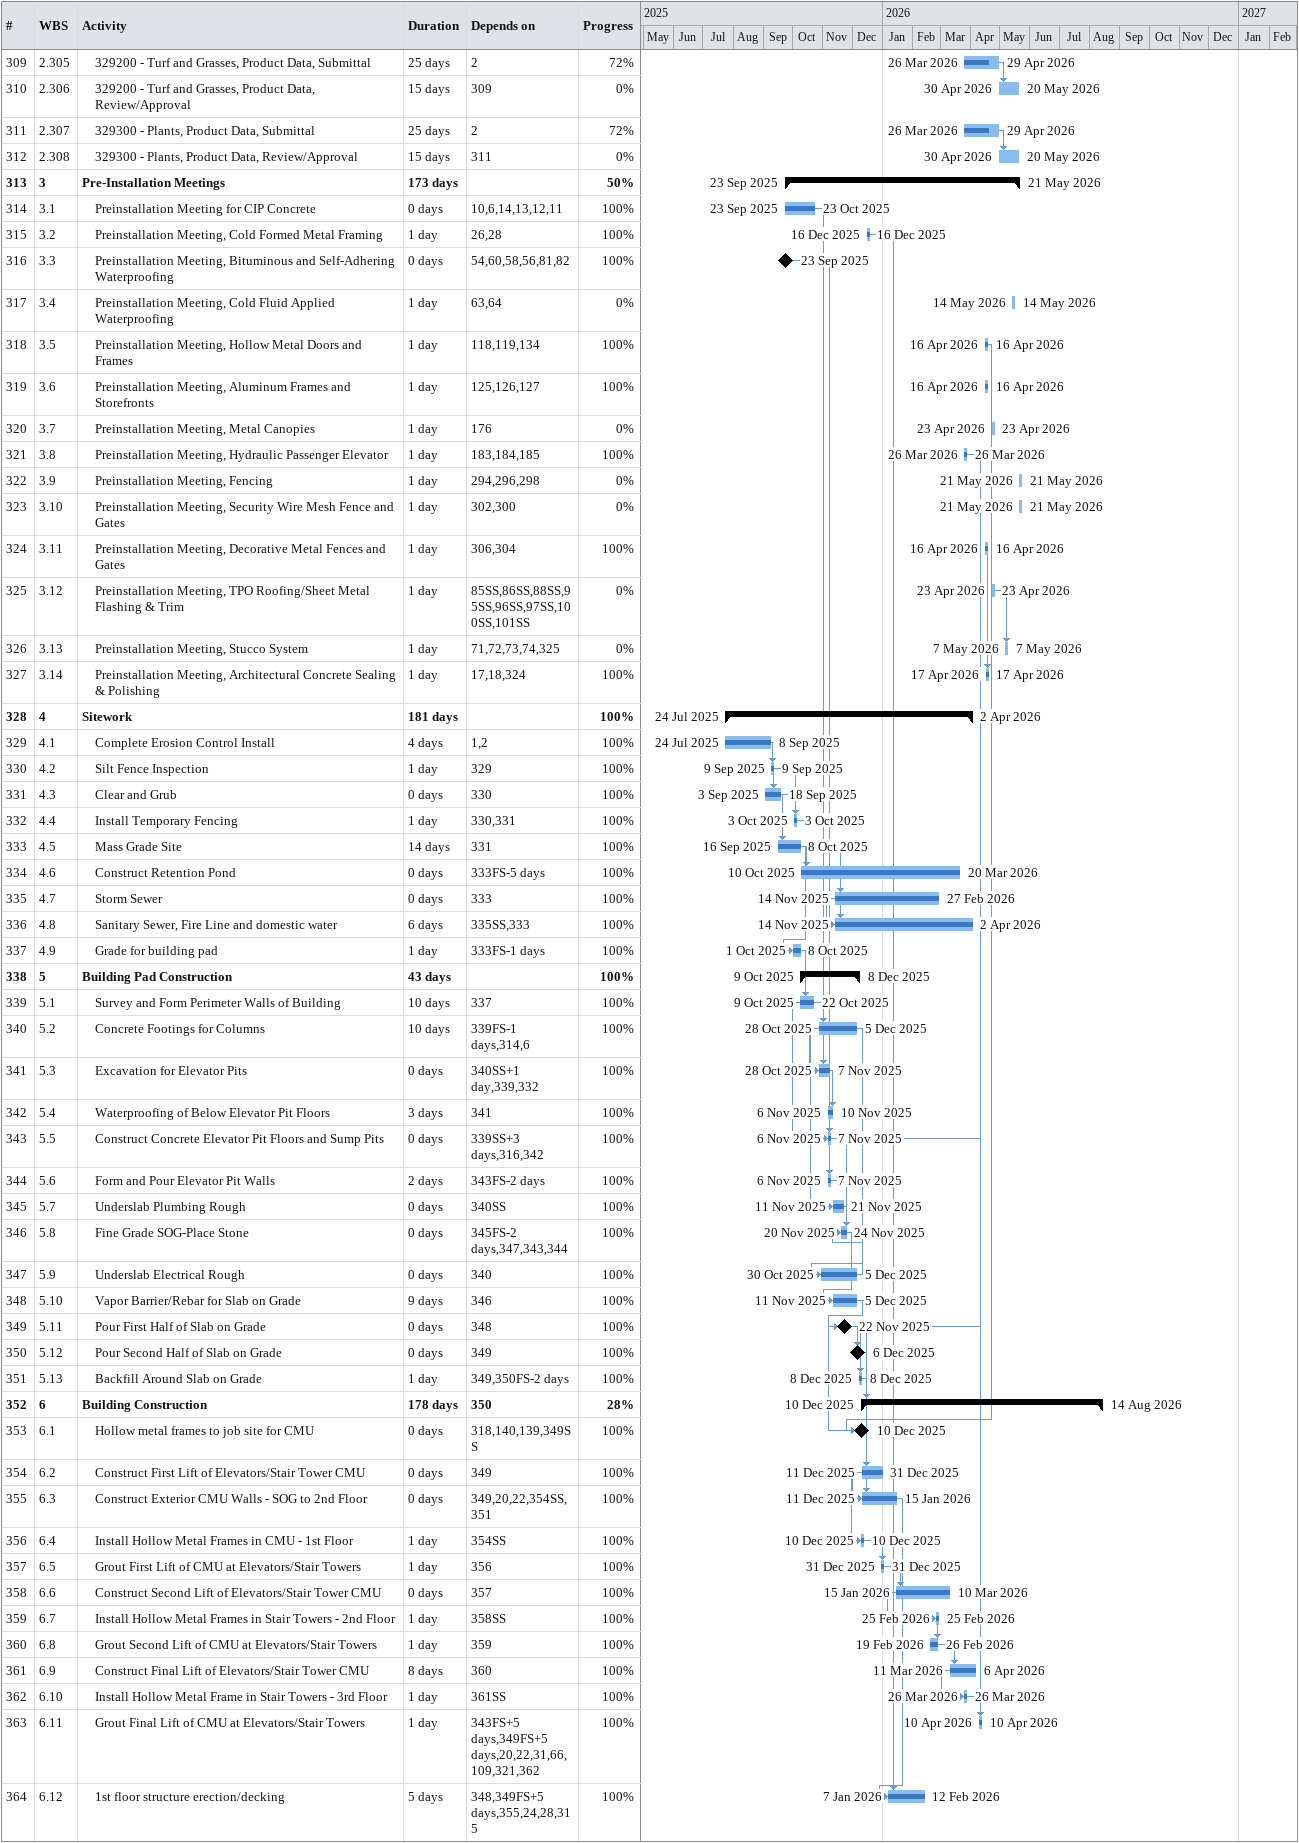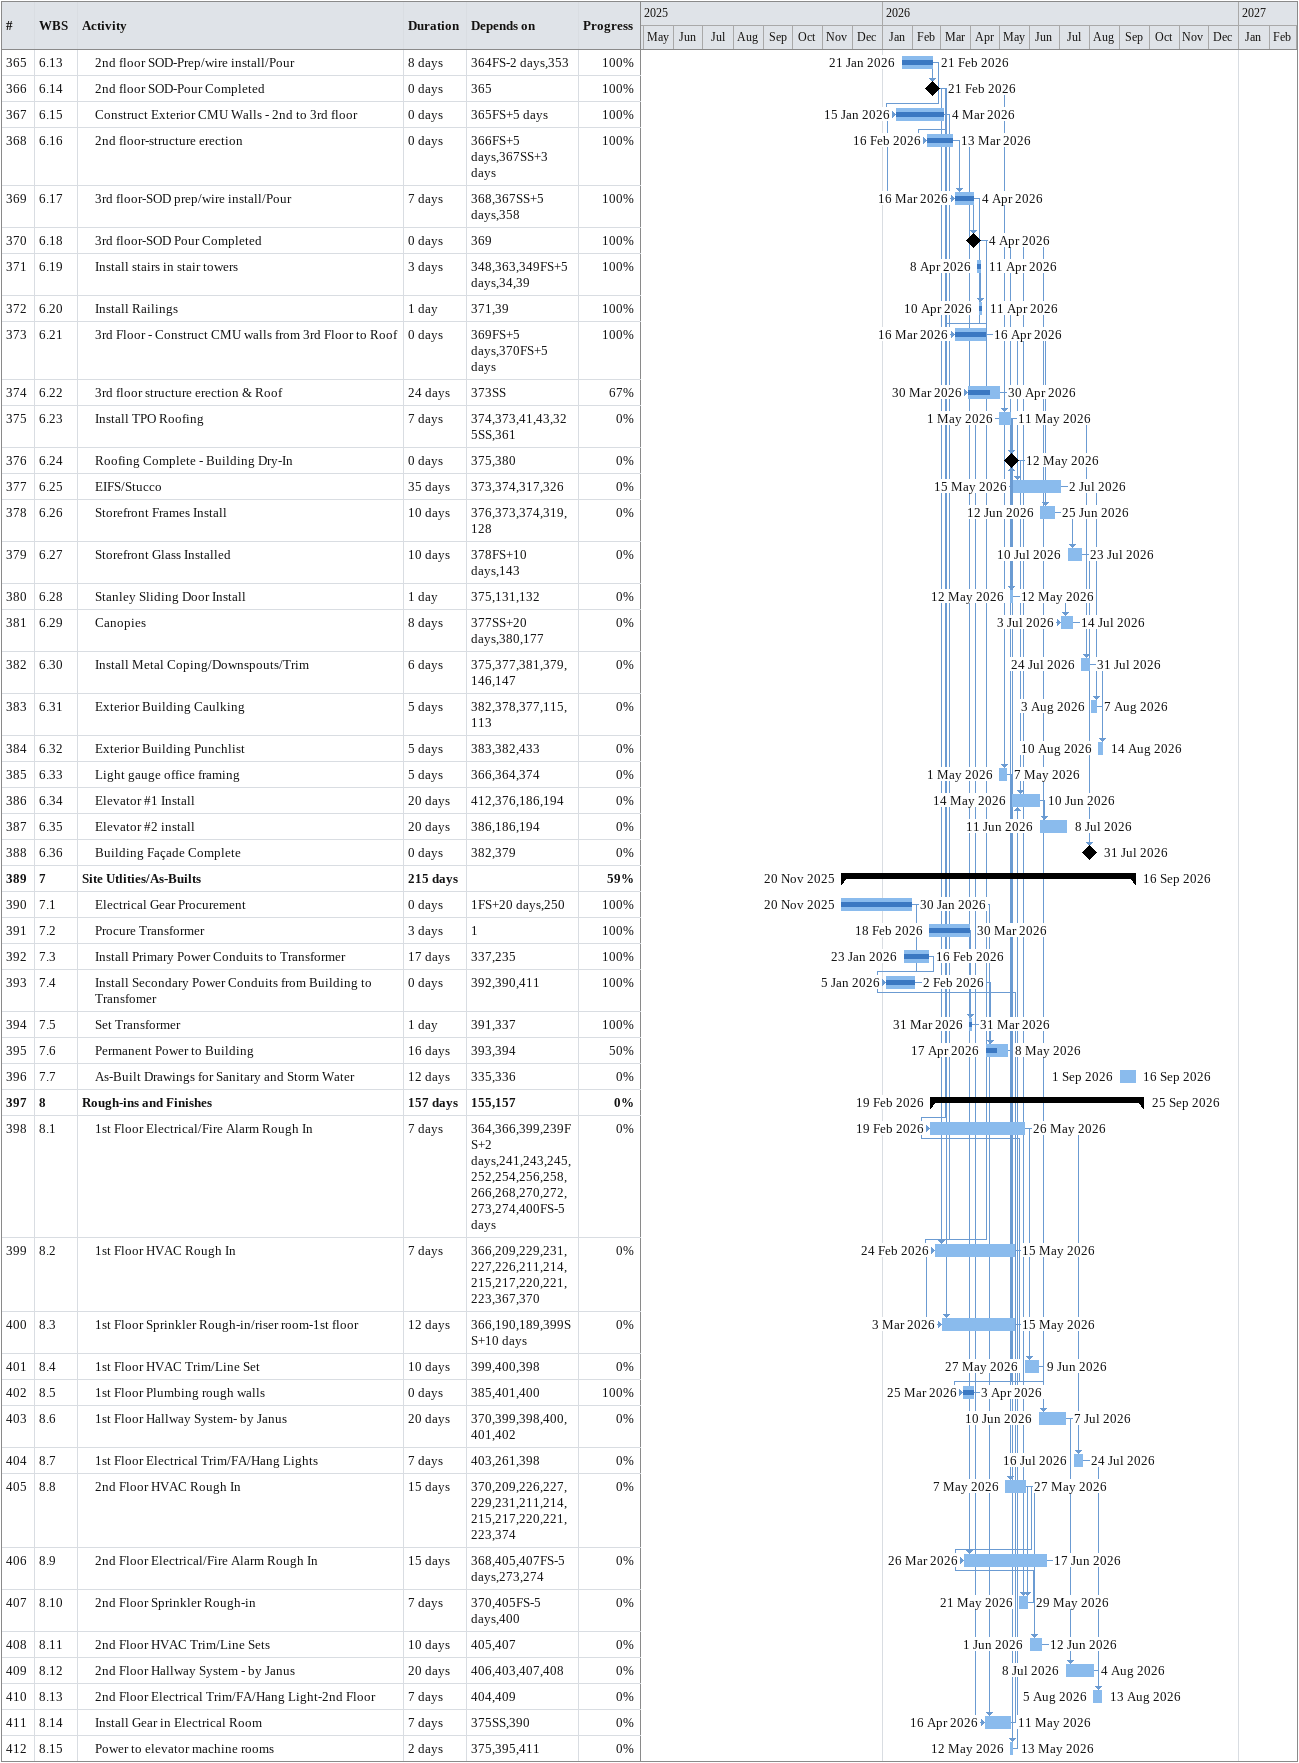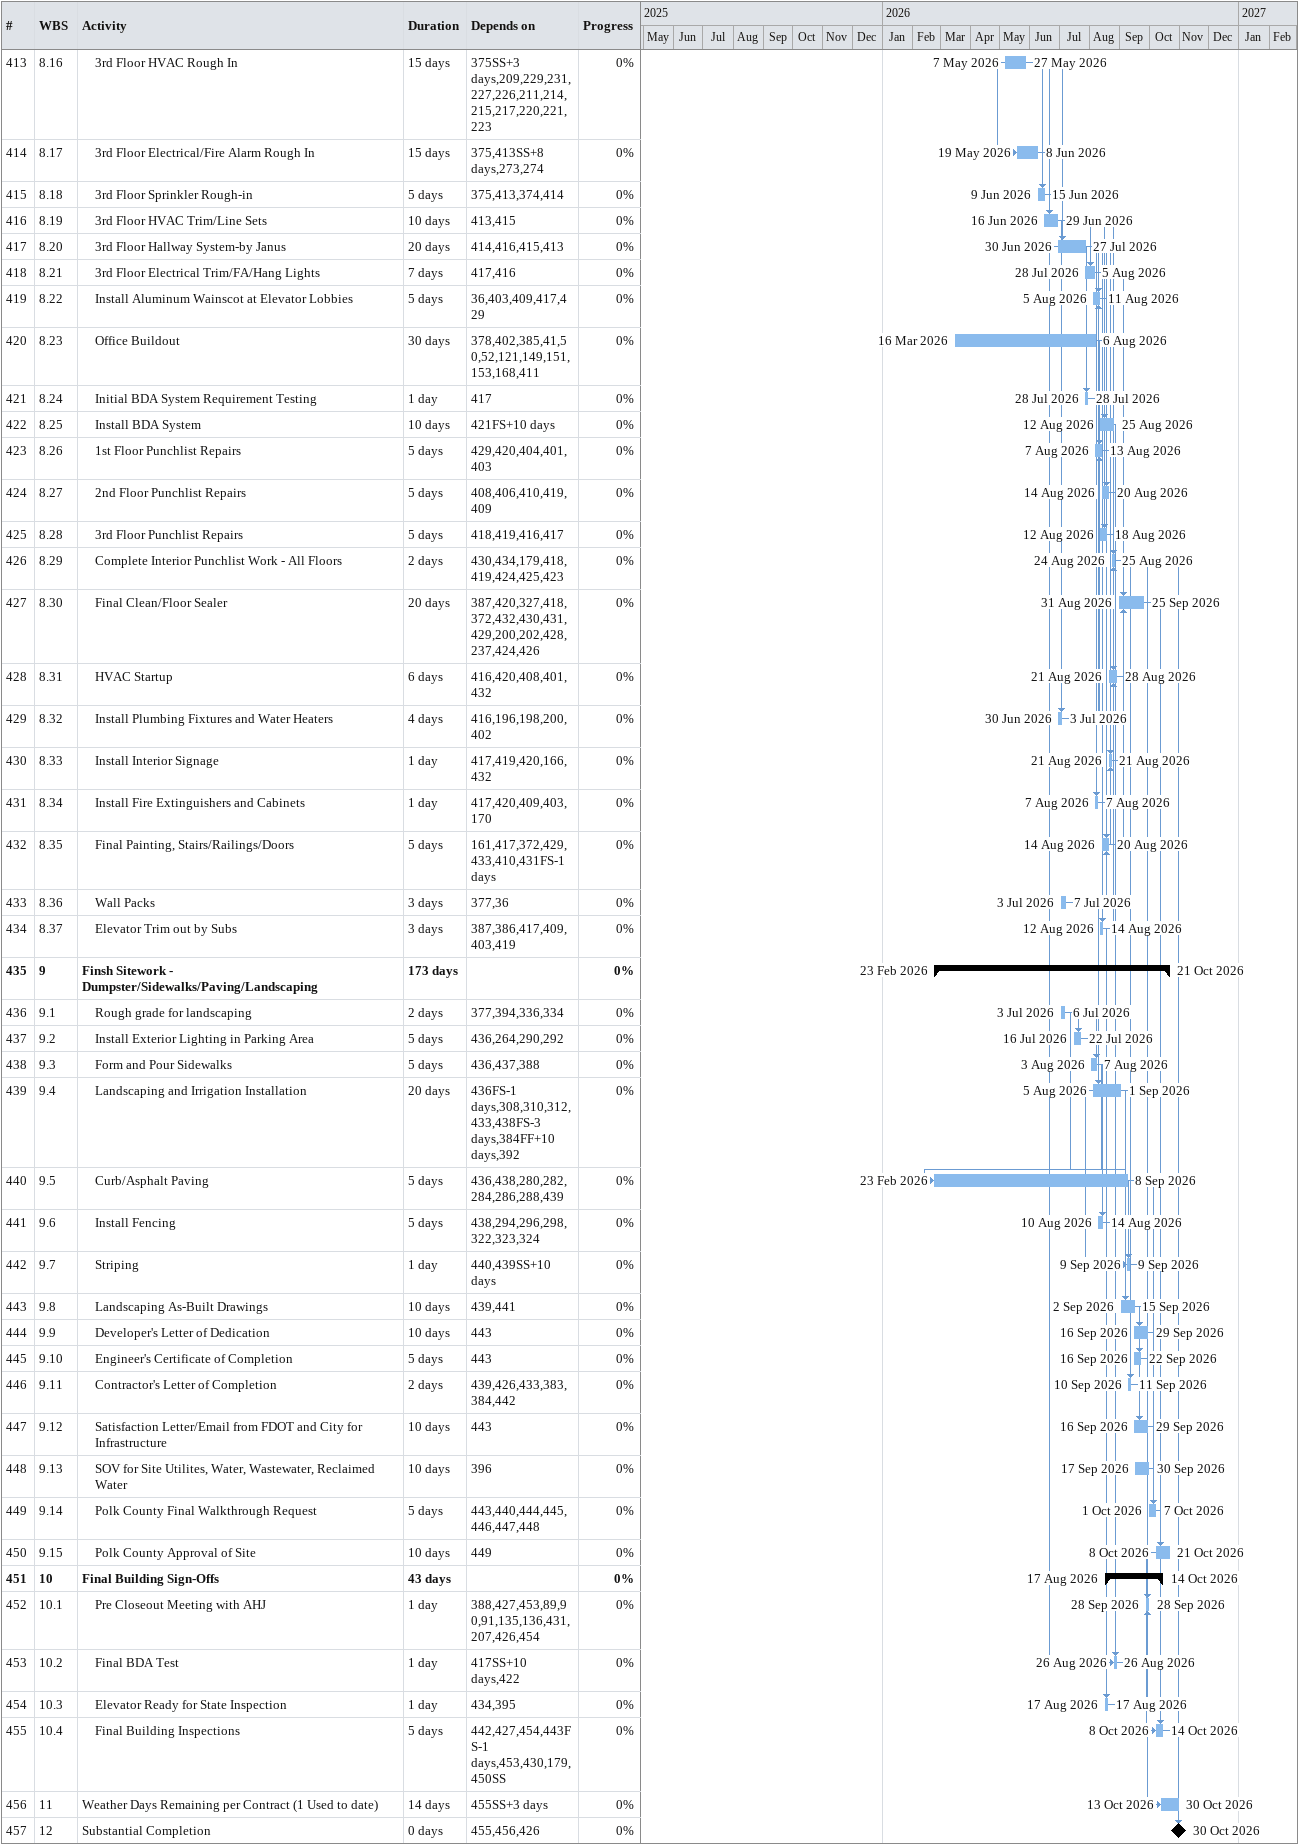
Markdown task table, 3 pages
| ID | WBS | Task | Duration | Start | Finish | Predecessors | % complete |
|---|---|---|---|---|---|---|---|
| 309 | 2.305 | 329200 - Turf and Grasses, Product Data, Submittal | 25d | 2026-03-26 | 2026-04-29 | 2 | 72 |
| 310 | 2.306 | 329200 - Turf and Grasses, Product Data, Review/Approval | 15d | 2026-04-30 | 2026-05-20 | 309 | 0 |
| 311 | 2.307 | 329300 - Plants, Product Data, Submittal | 25d | 2026-03-26 | 2026-04-29 | 2 | 72 |
| 312 | 2.308 | 329300 - Plants, Product Data, Review/Approval | 15d | 2026-04-30 | 2026-05-20 | 311 | 0 |
| 313 | 3 | **Pre-Installation Meetings** | 173d | 2025-09-23 | 2026-05-21 |  | 50 |
| 314 | 3.1 | Preinstallation Meeting for CIP Concrete | 0d | 2025-09-23 | 2025-10-23 | 10, 6, 14, 13, 12, 11 | 100 |
| 315 | 3.2 | Preinstallation Meeting, Cold Formed Metal Framing | 1d | 2025-12-16 | 2025-12-16 | 26, 28 | 100 |
| 316 | 3.3 | Preinstallation Meeting, Bituminous and Self-Adhering Waterproofing | 0d | 2025-09-23 | 2025-09-23 | 54, 60, 58, 56, 81, 82 | 100 |
| 317 | 3.4 | Preinstallation Meeting, Cold Fluid Applied Waterproofing | 1d | 2026-05-14 | 2026-05-14 | 63, 64 | 0 |
| 318 | 3.5 | Preinstallation Meeting, Hollow Metal Doors and Frames | 1d | 2026-04-16 | 2026-04-16 | 118, 119, 134 | 100 |
| 319 | 3.6 | Preinstallation Meeting, Aluminum Frames and Storefronts | 1d | 2026-04-16 | 2026-04-16 | 125, 126, 127 | 100 |
| 320 | 3.7 | Preinstallation Meeting, Metal Canopies | 1d | 2026-04-23 | 2026-04-23 | 176 | 0 |
| 321 | 3.8 | Preinstallation Meeting, Hydraulic Passenger Elevator | 1d | 2026-03-26 | 2026-03-26 | 183, 184, 185 | 100 |
| 322 | 3.9 | Preinstallation Meeting, Fencing | 1d | 2026-05-21 | 2026-05-21 | 294, 296, 298 | 0 |
| 323 | 3.10 | Preinstallation Meeting, Security Wire Mesh Fence and Gates | 1d | 2026-05-21 | 2026-05-21 | 302, 300 | 0 |
| 324 | 3.11 | Preinstallation Meeting, Decorative Metal Fences and Gates | 1d | 2026-04-16 | 2026-04-16 | 306, 304 | 100 |
| 325 | 3.12 | Preinstallation Meeting, TPO Roofing/Sheet Metal Flashing & Trim | 1d | 2026-04-23 | 2026-04-23 | 85SS, 86SS, 88SS, 95SS, 96SS, 97SS, 100SS, 101SS | 0 |
| 326 | 3.13 | Preinstallation Meeting, Stucco System | 1d | 2026-05-07 | 2026-05-07 | 71, 72, 73, 74, 325 | 0 |
| 327 | 3.14 | Preinstallation Meeting, Architectural Concrete Sealing & Polishing | 1d | 2026-04-17 | 2026-04-17 | 17, 18, 324 | 100 |
| 328 | 4 | **Sitework** | 181d | 2025-07-24 | 2026-04-02 |  | 100 |
| 329 | 4.1 | Complete Erosion Control Install | 4d | 2025-07-24 | 2025-09-08 | 1, 2 | 100 |
| 330 | 4.2 | Silt Fence Inspection | 1d | 2025-09-09 | 2025-09-09 | 329 | 100 |
| 331 | 4.3 | Clear and Grub | 0d | 2025-09-03 | 2025-09-18 | 330 | 100 |
| 332 | 4.4 | Install Temporary Fencing | 1d | 2025-10-03 | 2025-10-03 | 330, 331 | 100 |
| 333 | 4.5 | Mass Grade Site | 14d | 2025-09-16 | 2025-10-08 | 331 | 100 |
| 334 | 4.6 | Construct Retention Pond | 0d | 2025-10-10 | 2026-03-20 | 333FS-5d | 100 |
| 335 | 4.7 | Storm Sewer | 0d | 2025-11-14 | 2026-02-27 | 333 | 100 |
| 336 | 4.8 | Sanitary Sewer, Fire Line and domestic water | 6d | 2025-11-14 | 2026-04-02 | 335SS, 333 | 100 |
| 337 | 4.9 | Grade for building pad | 1d | 2025-10-01 | 2025-10-08 | 333FS-1d | 100 |
| 338 | 5 | **Building Pad Construction** | 43d | 2025-10-09 | 2025-12-08 |  | 100 |
| 339 | 5.1 | Survey and Form Perimeter Walls of Building | 10d | 2025-10-09 | 2025-10-22 | 337 | 100 |
| 340 | 5.2 | Concrete Footings for Columns | 10d | 2025-10-28 | 2025-12-05 | 339FS-1d, 314, 6 | 100 |
| 341 | 5.3 | Excavation for Elevator Pits | 0d | 2025-10-28 | 2025-11-07 | 340SS+1d, 339, 332 | 100 |
| 342 | 5.4 | Waterproofing of Below Elevator Pit Floors | 3d | 2025-11-06 | 2025-11-10 | 341 | 100 |
| 343 | 5.5 | Construct Concrete Elevator Pit Floors and Sump Pits | 0d | 2025-11-06 | 2025-11-07 | 339SS+3d, 316, 342 | 100 |
| 344 | 5.6 | Form and Pour Elevator Pit Walls | 2d | 2025-11-06 | 2025-11-07 | 343FS-2d | 100 |
| 345 | 5.7 | Underslab Plumbing Rough | 0d | 2025-11-11 | 2025-11-21 | 340SS | 100 |
| 346 | 5.8 | Fine Grade SOG-Place Stone | 0d | 2025-11-20 | 2025-11-24 | 345FS-2d, 347, 343, 344 | 100 |
| 347 | 5.9 | Underslab Electrical Rough | 0d | 2025-10-30 | 2025-12-05 | 340 | 100 |
| 348 | 5.10 | Vapor Barrier/Rebar for Slab on Grade | 9d | 2025-11-11 | 2025-12-05 | 346 | 100 |
| 349 | 5.11 | Pour First Half of Slab on Grade | 0d | 2025-11-22 | 2025-11-22 | 348 | 100 |
| 350 | 5.12 | Pour Second Half of Slab on Grade | 0d | 2025-12-06 | 2025-12-06 | 349 | 100 |
| 351 | 5.13 | Backfill Around Slab on Grade | 1d | 2025-12-08 | 2025-12-08 | 349, 350FS-2d | 100 |
| 352 | 6 | **Building Construction** | 178d | 2025-12-10 | 2026-08-14 | 350 | 28 |
| 353 | 6.1 | Hollow metal frames to job site for CMU | 0d | 2025-12-10 | 2025-12-10 | 318, 140, 139, 349SS | 100 |
| 354 | 6.2 | Construct First Lift of Elevators/Stair Tower CMU | 0d | 2025-12-11 | 2025-12-31 | 349 | 100 |
| 355 | 6.3 | Construct Exterior CMU Walls - SOG to 2nd Floor | 0d | 2025-12-11 | 2026-01-15 | 349, 20, 22, 354SS, 351 | 100 |
| 356 | 6.4 | Install Hollow Metal Frames in CMU - 1st Floor | 1d | 2025-12-10 | 2025-12-10 | 354SS | 100 |
| 357 | 6.5 | Grout First Lift of CMU at Elevators/Stair Towers | 1d | 2025-12-31 | 2025-12-31 | 356 | 100 |
| 358 | 6.6 | Construct Second Lift of Elevators/Stair Tower CMU | 0d | 2026-01-15 | 2026-03-10 | 357 | 100 |
| 359 | 6.7 | Install Hollow Metal Frames in Stair Towers - 2nd Floor | 1d | 2026-02-25 | 2026-02-25 | 358SS | 100 |
| 360 | 6.8 | Grout Second Lift of CMU at Elevators/Stair Towers | 1d | 2026-02-19 | 2026-02-26 | 359 | 100 |
| 361 | 6.9 | Construct Final Lift of Elevators/Stair Tower CMU | 8d | 2026-03-11 | 2026-04-06 | 360 | 100 |
| 362 | 6.10 | Install Hollow Metal Frame in Stair Towers - 3rd Floor | 1d | 2026-03-26 | 2026-03-26 | 361SS | 100 |
| 363 | 6.11 | Grout Final Lift of CMU at Elevators/Stair Towers | 1d | 2026-04-10 | 2026-04-10 | 343FS+5d, 349FS+5d, 20, 22, 31, 66, 109, 321, 362 | 100 |
| 364 | 6.12 | 1st floor structure erection/decking | 5d | 2026-01-07 | 2026-02-12 | 348, 349FS+5d, 355, 24, 28, 315 | 100 |
| 365 | 6.13 | 2nd floor SOD-Prep/wire install/Pour | 8d | 2026-01-21 | 2026-02-21 | 364FS-2d, 353 | 100 |
| 366 | 6.14 | 2nd floor SOD-Pour Completed | 0d | 2026-02-21 | 2026-02-21 | 365 | 100 |
| 367 | 6.15 | Construct Exterior CMU Walls - 2nd to 3rd floor | 0d | 2026-01-15 | 2026-03-04 | 365FS+5d | 100 |
| 368 | 6.16 | 2nd floor-structure erection | 0d | 2026-02-16 | 2026-03-13 | 366FS+5d, 367SS+3d | 100 |
| 369 | 6.17 | 3rd floor-SOD prep/wire install/Pour | 7d | 2026-03-16 | 2026-04-04 | 368, 367SS+5d, 358 | 100 |
| 370 | 6.18 | 3rd floor-SOD Pour Completed | 0d | 2026-04-04 | 2026-04-04 | 369 | 100 |
| 371 | 6.19 | Install stairs in stair towers | 3d | 2026-04-08 | 2026-04-11 | 348, 363, 349FS+5d, 34, 39 | 100 |
| 372 | 6.20 | Install Railings | 1d | 2026-04-10 | 2026-04-11 | 371, 39 | 100 |
| 373 | 6.21 | 3rd Floor - Construct CMU walls from 3rd Floor to Roof | 0d | 2026-03-16 | 2026-04-16 | 369FS+5d, 370FS+5d | 100 |
| 374 | 6.22 | 3rd floor structure erection & Roof | 24d | 2026-03-30 | 2026-04-30 | 373SS | 67 |
| 375 | 6.23 | Install TPO Roofing | 7d | 2026-05-01 | 2026-05-11 | 374, 373, 41, 43, 325SS, 361 | 0 |
| 376 | 6.24 | Roofing Complete - Building Dry-In | 0d | 2026-05-12 | 2026-05-12 | 375, 380 | 0 |
| 377 | 6.25 | EIFS/Stucco | 35d | 2026-05-15 | 2026-07-02 | 373, 374, 317, 326 | 0 |
| 378 | 6.26 | Storefront Frames Install | 10d | 2026-06-12 | 2026-06-25 | 376, 373, 374, 319, 128 | 0 |
| 379 | 6.27 | Storefront Glass Installed | 10d | 2026-07-10 | 2026-07-23 | 378FS+10d, 143 | 0 |
| 380 | 6.28 | Stanley Sliding Door Install | 1d | 2026-05-12 | 2026-05-12 | 375, 131, 132 | 0 |
| 381 | 6.29 | Canopies | 8d | 2026-07-03 | 2026-07-14 | 377SS+20d, 380, 177 | 0 |
| 382 | 6.30 | Install Metal Coping/Downspouts/Trim | 6d | 2026-07-24 | 2026-07-31 | 375, 377, 381, 379, 146, 147 | 0 |
| 383 | 6.31 | Exterior Building Caulking | 5d | 2026-08-03 | 2026-08-07 | 382, 378, 377, 115, 113 | 0 |
| 384 | 6.32 | Exterior Building Punchlist | 5d | 2026-08-10 | 2026-08-14 | 383, 382, 433 | 0 |
| 385 | 6.33 | Light gauge office framing | 5d | 2026-05-01 | 2026-05-07 | 366, 364, 374 | 0 |
| 386 | 6.34 | Elevator #1 Install | 20d | 2026-05-14 | 2026-06-10 | 412, 376, 186, 194 | 0 |
| 387 | 6.35 | Elevator #2 install | 20d | 2026-06-11 | 2026-07-08 | 386, 186, 194 | 0 |
| 388 | 6.36 | Building Façade Complete | 0d | 2026-07-31 | 2026-07-31 | 382, 379 | 0 |
| 389 | 7 | **Site Utlities/As-Builts** | 215d | 2025-11-20 | 2026-09-16 |  | 59 |
| 390 | 7.1 | Electrical Gear Procurement | 0d | 2025-11-20 | 2026-01-30 | 1FS+20d, 250 | 100 |
| 391 | 7.2 | Procure Transformer | 3d | 2026-02-18 | 2026-03-30 | 1 | 100 |
| 392 | 7.3 | Install Primary Power Conduits to Transformer | 17d | 2026-01-23 | 2026-02-16 | 337, 235 | 100 |
| 393 | 7.4 | Install Secondary Power Conduits from Building to Transfomer | 0d | 2026-01-05 | 2026-02-02 | 392, 390, 411 | 100 |
| 394 | 7.5 | Set Transformer | 1d | 2026-03-31 | 2026-03-31 | 391, 337 | 100 |
| 395 | 7.6 | Permanent Power to Building | 16d | 2026-04-17 | 2026-05-08 | 393, 394 | 50 |
| 396 | 7.7 | As-Built Drawings for Sanitary and Storm Water | 12d | 2026-09-01 | 2026-09-16 | 335, 336 | 0 |
| 397 | 8 | **Rough-ins and Finishes** | 157d | 2026-02-19 | 2026-09-25 | 155, 157 | 0 |
| 398 | 8.1 | 1st Floor Electrical/Fire Alarm Rough In | 7d | 2026-02-19 | 2026-05-26 | 364, 366, 399, 239FS+2d, 241, 243, 245, 252, 254, 256, 258, 266, 268, 270, 272, 273, 274, 400FS-5d | 0 |
| 399 | 8.2 | 1st Floor HVAC Rough In | 7d | 2026-02-24 | 2026-05-15 | 366, 209, 229, 231, 227, 226, 211, 214, 215, 217, 220, 221, 223, 367, 370 | 0 |
| 400 | 8.3 | 1st Floor Sprinkler Rough-in/riser room-1st floor | 12d | 2026-03-03 | 2026-05-15 | 366, 190, 189, 399SS+10d | 0 |
| 401 | 8.4 | 1st Floor HVAC Trim/Line Set | 10d | 2026-05-27 | 2026-06-09 | 399, 400, 398 | 0 |
| 402 | 8.5 | 1st Floor Plumbing rough walls | 0d | 2026-03-25 | 2026-04-03 | 385, 401, 400 | 100 |
| 403 | 8.6 | 1st Floor Hallway System- by Janus | 20d | 2026-06-10 | 2026-07-07 | 370, 399, 398, 400, 401, 402 | 0 |
| 404 | 8.7 | 1st Floor Electrical Trim/FA/Hang Lights | 7d | 2026-07-16 | 2026-07-24 | 403, 261, 398 | 0 |
| 405 | 8.8 | 2nd Floor HVAC Rough In | 15d | 2026-05-07 | 2026-05-27 | 370, 209, 226, 227, 229, 231, 211, 214, 215, 217, 220, 221, 223, 374 | 0 |
| 406 | 8.9 | 2nd Floor Electrical/Fire Alarm Rough In | 15d | 2026-03-26 | 2026-06-17 | 368, 405, 407FS-5d, 273, 274 | 0 |
| 407 | 8.10 | 2nd Floor Sprinkler Rough-in | 7d | 2026-05-21 | 2026-05-29 | 370, 405FS-5d, 400 | 0 |
| 408 | 8.11 | 2nd Floor HVAC Trim/Line Sets | 10d | 2026-06-01 | 2026-06-12 | 405, 407 | 0 |
| 409 | 8.12 | 2nd Floor Hallway System - by Janus | 20d | 2026-07-08 | 2026-08-04 | 406, 403, 407, 408 | 0 |
| 410 | 8.13 | 2nd Floor Electrical Trim/FA/Hang Light-2nd Floor | 7d | 2026-08-05 | 2026-08-13 | 404, 409 | 0 |
| 411 | 8.14 | Install Gear in Electrical Room | 7d | 2026-04-16 | 2026-05-11 | 375SS, 390 | 0 |
| 412 | 8.15 | Power to elevator machine rooms | 2d | 2026-05-12 | 2026-05-13 | 375, 395, 411 | 0 |
| 413 | 8.16 | 3rd Floor HVAC Rough In | 15d | 2026-05-07 | 2026-05-27 | 375SS+3d, 209, 229, 231, 227, 226, 211, 214, 215, 217, 220, 221, 223 | 0 |
| 414 | 8.17 | 3rd Floor Electrical/Fire Alarm Rough In | 15d | 2026-05-19 | 2026-06-08 | 375, 413SS+8d, 273, 274 | 0 |
| 415 | 8.18 | 3rd Floor Sprinkler Rough-in | 5d | 2026-06-09 | 2026-06-15 | 375, 413, 374, 414 | 0 |
| 416 | 8.19 | 3rd Floor HVAC Trim/Line Sets | 10d | 2026-06-16 | 2026-06-29 | 413, 415 | 0 |
| 417 | 8.20 | 3rd Floor Hallway System-by Janus | 20d | 2026-06-30 | 2026-07-27 | 414, 416, 415, 413 | 0 |
| 418 | 8.21 | 3rd Floor Electrical Trim/FA/Hang Lights | 7d | 2026-07-28 | 2026-08-05 | 417, 416 | 0 |
| 419 | 8.22 | Install Aluminum Wainscot at Elevator Lobbies | 5d | 2026-08-05 | 2026-08-11 | 36, 403, 409, 417, 429 | 0 |
| 420 | 8.23 | Office Buildout | 30d | 2026-03-16 | 2026-08-06 | 378, 402, 385, 41, 50, 52, 121, 149, 151, 153, 168, 411 | 0 |
| 421 | 8.24 | Initial BDA System Requirement Testing | 1d | 2026-07-28 | 2026-07-28 | 417 | 0 |
| 422 | 8.25 | Install BDA System | 10d | 2026-08-12 | 2026-08-25 | 421FS+10d | 0 |
| 423 | 8.26 | 1st Floor Punchlist Repairs | 5d | 2026-08-07 | 2026-08-13 | 429, 420, 404, 401, 403 | 0 |
| 424 | 8.27 | 2nd Floor Punchlist Repairs | 5d | 2026-08-14 | 2026-08-20 | 408, 406, 410, 419, 409 | 0 |
| 425 | 8.28 | 3rd Floor Punchlist Repairs | 5d | 2026-08-12 | 2026-08-18 | 418, 419, 416, 417 | 0 |
| 426 | 8.29 | Complete Interior Punchlist Work - All Floors | 2d | 2026-08-24 | 2026-08-25 | 430, 434, 179, 418, 419, 424, 425, 423 | 0 |
| 427 | 8.30 | Final Clean/Floor Sealer | 20d | 2026-08-31 | 2026-09-25 | 387, 420, 327, 418, 372, 432, 430, 431, 429, 200, 202, 428, 237, 424, 426 | 0 |
| 428 | 8.31 | HVAC Startup | 6d | 2026-08-21 | 2026-08-28 | 416, 420, 408, 401, 432 | 0 |
| 429 | 8.32 | Install Plumbing Fixtures and Water Heaters | 4d | 2026-06-30 | 2026-07-03 | 416, 196, 198, 200, 402 | 0 |
| 430 | 8.33 | Install Interior Signage | 1d | 2026-08-21 | 2026-08-21 | 417, 419, 420, 166, 432 | 0 |
| 431 | 8.34 | Install Fire Extinguishers and Cabinets | 1d | 2026-08-07 | 2026-08-07 | 417, 420, 409, 403, 170 | 0 |
| 432 | 8.35 | Final Painting, Stairs/Railings/Doors | 5d | 2026-08-14 | 2026-08-20 | 161, 417, 372, 429, 433, 410, 431FS-1d | 0 |
| 433 | 8.36 | Wall Packs | 3d | 2026-07-03 | 2026-07-07 | 377, 36 | 0 |
| 434 | 8.37 | Elevator Trim out by Subs | 3d | 2026-08-12 | 2026-08-14 | 387, 386, 417, 409, 403, 419 | 0 |
| 435 | 9 | **Finsh Sitework - Dumpster/Sidewalks/Paving/Landscaping** | 173d | 2026-02-23 | 2026-10-21 |  | 0 |
| 436 | 9.1 | Rough grade for landscaping | 2d | 2026-07-03 | 2026-07-06 | 377, 394, 336, 334 | 0 |
| 437 | 9.2 | Install Exterior Lighting in Parking Area | 5d | 2026-07-16 | 2026-07-22 | 436, 264, 290, 292 | 0 |
| 438 | 9.3 | Form and Pour Sidewalks | 5d | 2026-08-03 | 2026-08-07 | 436, 437, 388 | 0 |
| 439 | 9.4 | Landscaping and Irrigation Installation | 20d | 2026-08-05 | 2026-09-01 | 436FS-1d, 308, 310, 312, 433, 438FS-3d, 384FF+10d, 392 | 0 |
| 440 | 9.5 | Curb/Asphalt Paving | 5d | 2026-02-23 | 2026-09-08 | 436, 438, 280, 282, 284, 286, 288, 439 | 0 |
| 441 | 9.6 | Install Fencing | 5d | 2026-08-10 | 2026-08-14 | 438, 294, 296, 298, 322, 323, 324 | 0 |
| 442 | 9.7 | Striping | 1d | 2026-09-09 | 2026-09-09 | 440, 439SS+10d | 0 |
| 443 | 9.8 | Landscaping As-Built Drawings | 10d | 2026-09-02 | 2026-09-15 | 439, 441 | 0 |
| 444 | 9.9 | Developer's Letter of Dedication | 10d | 2026-09-16 | 2026-09-29 | 443 | 0 |
| 445 | 9.10 | Engineer's Certificate of Completion | 5d | 2026-09-16 | 2026-09-22 | 443 | 0 |
| 446 | 9.11 | Contractor's Letter of Completion | 2d | 2026-09-10 | 2026-09-11 | 439, 426, 433, 383, 384, 442 | 0 |
| 447 | 9.12 | Satisfaction Letter/Email from FDOT and City for Infrastructure | 10d | 2026-09-16 | 2026-09-29 | 443 | 0 |
| 448 | 9.13 | SOV for Site Utilites, Water, Wastewater, Reclaimed Water | 10d | 2026-09-17 | 2026-09-30 | 396 | 0 |
| 449 | 9.14 | Polk County Final Walkthrough Request | 5d | 2026-10-01 | 2026-10-07 | 443, 440, 444, 445, 446, 447, 448 | 0 |
| 450 | 9.15 | Polk County Approval of Site | 10d | 2026-10-08 | 2026-10-21 | 449 | 0 |
| 451 | 10 | **Final Building Sign-Offs** | 43d | 2026-08-17 | 2026-10-14 |  | 0 |
| 452 | 10.1 | Pre Closeout Meeting with AHJ | 1d | 2026-09-28 | 2026-09-28 | 388, 427, 453, 89, 90, 91, 135, 136, 431, 207, 426, 454 | 0 |
| 453 | 10.2 | Final BDA Test | 1d | 2026-08-26 | 2026-08-26 | 417SS+10d, 422 | 0 |
| 454 | 10.3 | Elevator Ready for State Inspection | 1d | 2026-08-17 | 2026-08-17 | 434, 395 | 0 |
| 455 | 10.4 | Final Building Inspections | 5d | 2026-10-08 | 2026-10-14 | 442, 427, 454, 443FS-1d, 453, 430, 179, 450SS | 0 |
| 456 | 11 | Weather Days Remaining per Contract (1 Used to date) | 14d | 2026-10-13 | 2026-10-30 | 455SS+3d | 0 |
| 457 | 12 | Substantial Completion | 0d | 2026-10-30 | 2026-10-30 | 455, 456, 426 | 0 |
